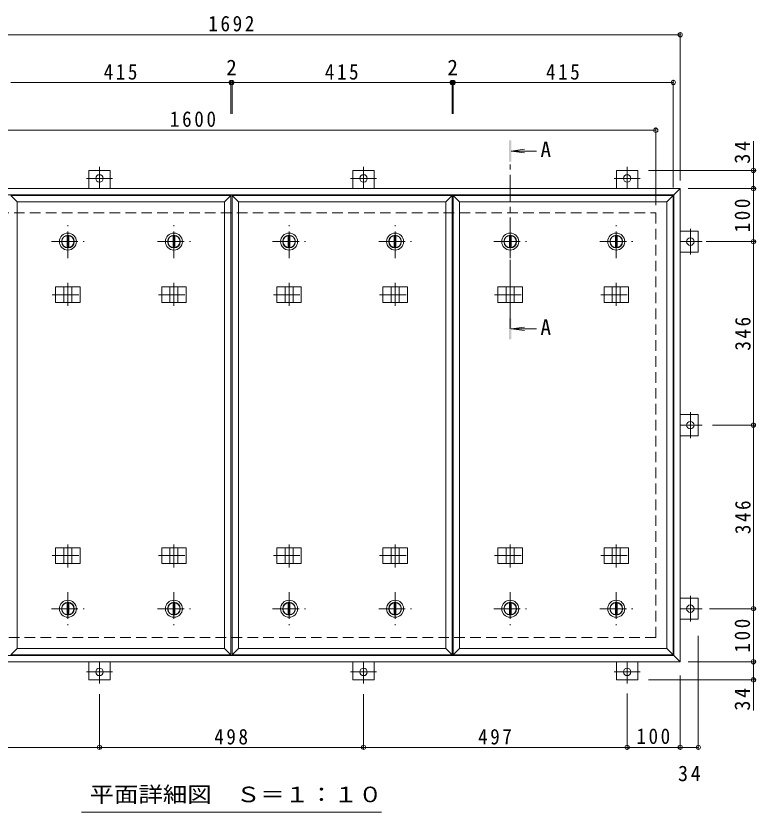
# Model space of a CAD drawing. Units: millimetres at full size, sheet at 1:10. Extents: x -2570 to 2371, y -1962 to 1232.
# Drawn here: x -1488 to -92, y -269 to 1232 of the extents above; entities that cross this region are included whole.
import ezdxf
from ezdxf.enums import TextEntityAlignment as Align

# ---------------------------------------------------------------- set-up
doc = ezdxf.new("R2010")
doc.units = ezdxf.units.MM
doc.header["$LTSCALE"] = 10
doc.header["$PDMODE"] = 32
doc.header["$PDSIZE"] = 8
doc.linetypes.add('CHAIN1', pattern=[8, 5, -1, 1, -1])
doc.linetypes.add('DASHED2', pattern=[3, 2, -1])
for name, color, linetype, lineweight in [('0-1_躯体', 2, 'DASHED2', 9), ('0-2_仕上', 4, 'Continuous', 9), ('0-3_建具', 4, 'Continuous', 9), ('0-5_寸法', 4, 'Continuous', 9), ('0-C', 2, 'Continuous', 9), ('0-E', 3, 'Continuous', 9), ('0-F', 7, 'Continuous', 9)]:
    doc.layers.add(name, color=color, linetype=linetype, lineweight=lineweight)
doc.styles.add('ＭＳ ゴシック', font='')
doc.styles.get('ＭＳ ゴシック').set_extended_font_data('MS Gothic')

msp = doc.modelspace()

# ---------------------------------------------------------------- linework, layer by layer
at = {"layer": '0-1_躯体'}
for p, q in [((-1881.46, 860.53), (-281.46, 860.53)), ((-281.46, 860.53), (-281.46, 60.53)), ((-281.46, 60.53), (-1881.46, 60.53))]:
    msp.add_line(p, q, dxfattribs=at)
at = {"layer": '0-2_仕上'}
for p, q in [((-1082.46, 893.53), (-1082.46, 27.53)), ((-1080.46, 893.53), (-1080.46, 27.53)), ((-665.46, 893.53), (-665.46, 27.53)), ((-663.46, 893.53), (-663.46, 27.53)), ((-248.46, 893.53), (-248.46, 27.53)), ((-1485.46, 881.53), (-1485.46, 39.53)), ((-1094.46, 881.53), (-1094.46, 39.53)), ((-1068.46, 881.53), (-1068.46, 39.53)), ((-677.46, 881.53), (-677.46, 39.53)), ((-651.46, 881.53), (-651.46, 39.53)), ((-260.46, 881.53), (-260.46, 39.53))]:
    msp.add_line(p, q, dxfattribs=at)
for points in [[(-1485.46, 881.53), (-1497.46, 893.53), (-1082.46, 893.53)], [(-1485.46, 881.53), (-1094.46, 881.53), (-1082.46, 893.53)], [(-1068.46, 881.53), (-1080.46, 893.53), (-665.46, 893.53)], [(-1068.46, 881.53), (-677.46, 881.53), (-665.46, 893.53)], [(-651.46, 881.53), (-663.46, 893.53), (-248.46, 893.53)], [(-651.46, 881.53), (-260.46, 881.53), (-248.46, 893.53)], [(-1485.46, 39.53), (-1497.46, 27.53), (-1082.46, 27.53)], [(-1485.46, 39.53), (-1094.46, 39.53), (-1082.46, 27.53)], [(-1068.46, 39.53), (-1080.46, 27.53), (-665.46, 27.53)], [(-1068.46, 39.53), (-677.46, 39.53), (-665.46, 27.53)], [(-651.46, 39.53), (-663.46, 27.53), (-248.46, 27.53)], [(-651.46, 39.53), (-260.46, 39.53), (-248.46, 27.53)]]:
    msp.add_lwpolyline(points, dxfattribs=at)
at = {"layer": '0-3_建具', "color": 2}
for p, q in [((-1927.46, 906.53), (-235.46, 906.53)), ((-247.46, 894.53), (-235.46, 906.53)), ((-235.46, 906.53), (-235.46, 14.53)), ((-1915.46, 894.53), (-247.46, 894.53)), ((-247.46, 26.53), (-247.46, 894.53)), ((-247.46, 26.53), (-1915.46, 26.53)), ((-247.46, 26.53), (-235.46, 14.53)), ((-235.46, 14.53), (-1927.46, 14.53))]:
    msp.add_line(p, q, dxfattribs=at)
at = {"layer": '0-3_建具'}
for p, q in [((-1413.04, 721.53), (-1413.04, 691.53)), ((-1413.04, 721.53), (-1366.87, 721.53)), ((-1397.46, 721.53), (-1397.46, 691.53)), ((-1382.46, 721.53), (-1382.46, 691.53)), ((-1366.87, 721.53), (-1366.87, 691.53)), ((-1213.04, 721.53), (-1213.04, 691.53)), ((-1213.04, 721.53), (-1166.87, 721.53)), ((-1197.46, 721.53), (-1197.46, 691.53)), ((-1182.46, 721.53), (-1182.46, 691.53)), ((-1166.87, 721.53), (-1166.87, 691.53)), ((-996.04, 721.53), (-996.04, 691.53)), ((-996.04, 721.53), (-949.87, 721.53)), ((-980.46, 721.53), (-980.46, 691.53)), ((-965.46, 721.53), (-965.46, 691.53)), ((-949.87, 721.53), (-949.87, 691.53)), ((-796.04, 721.53), (-796.04, 691.53)), ((-796.04, 721.53), (-749.87, 721.53)), ((-780.46, 721.53), (-780.46, 691.53)), ((-765.46, 721.53), (-765.46, 691.53)), ((-749.87, 721.53), (-749.87, 691.53)), ((-579.04, 721.53), (-579.04, 691.53)), ((-579.04, 721.53), (-532.87, 721.53)), ((-563.46, 721.53), (-563.46, 691.53)), ((-548.46, 721.53), (-548.46, 691.53)), ((-532.87, 721.53), (-532.87, 691.53)), ((-379.04, 721.53), (-379.04, 691.53)), ((-379.04, 721.53), (-332.87, 721.53)), ((-363.46, 721.53), (-363.46, 691.53)), ((-348.46, 721.53), (-348.46, 691.53)), ((-332.87, 721.53), (-332.87, 691.53)), ((-1413.04, 691.53), (-1366.87, 691.53)), ((-1213.04, 691.53), (-1166.87, 691.53)), ((-996.04, 691.53), (-949.87, 691.53)), ((-796.04, 691.53), (-749.87, 691.53)), ((-579.04, 691.53), (-532.87, 691.53)), ((-379.04, 691.53), (-332.87, 691.53)), ((-1413.04, 199.53), (-1413.04, 229.53)), ((-1413.04, 229.53), (-1366.87, 229.53)), ((-1397.46, 199.53), (-1397.46, 229.53)), ((-1382.46, 199.53), (-1382.46, 229.53)), ((-1366.87, 199.53), (-1366.87, 229.53)), ((-1213.04, 199.53), (-1213.04, 229.53)), ((-1213.04, 229.53), (-1166.87, 229.53)), ((-1197.46, 199.53), (-1197.46, 229.53)), ((-1182.46, 199.53), (-1182.46, 229.53)), ((-1166.87, 199.53), (-1166.87, 229.53)), ((-996.04, 199.53), (-996.04, 229.53)), ((-996.04, 229.53), (-949.87, 229.53)), ((-980.46, 199.53), (-980.46, 229.53)), ((-965.46, 199.53), (-965.46, 229.53)), ((-949.87, 199.53), (-949.87, 229.53)), ((-796.04, 199.53), (-796.04, 229.53)), ((-796.04, 229.53), (-749.87, 229.53)), ((-780.46, 199.53), (-780.46, 229.53)), ((-765.46, 199.53), (-765.46, 229.53)), ((-749.87, 199.53), (-749.87, 229.53)), ((-579.04, 199.53), (-579.04, 229.53)), ((-579.04, 229.53), (-532.87, 229.53)), ((-563.46, 199.53), (-563.46, 229.53)), ((-548.46, 199.53), (-548.46, 229.53)), ((-532.87, 199.53), (-532.87, 229.53)), ((-379.04, 199.53), (-379.04, 229.53)), ((-379.04, 229.53), (-332.87, 229.53)), ((-363.46, 199.53), (-363.46, 229.53)), ((-348.46, 199.53), (-348.46, 229.53)), ((-332.87, 199.53), (-332.87, 229.53)), ((-1413.04, 199.53), (-1366.87, 199.53)), ((-1213.04, 199.53), (-1166.87, 199.53)), ((-996.04, 199.53), (-949.87, 199.53)), ((-796.04, 199.53), (-749.87, 199.53)), ((-579.04, 199.53), (-532.87, 199.53)), ((-379.04, 199.53), (-332.87, 199.53))]:
    msp.add_line(p, q, dxfattribs=at)
at = {"layer": '0-3_建具', "linetype": 'CHAIN1'}
for p, q in [((-1389.96, 728.65), (-1389.96, 685.41)), ((-1189.96, 728.65), (-1189.96, 685.41)), ((-972.96, 728.65), (-972.96, 685.41)), ((-772.96, 728.65), (-772.96, 685.41)), ((-555.96, 728.65), (-555.96, 685.41)), ((-355.96, 728.65), (-355.96, 685.41)), ((-1419.37, 706.53), (-1360.55, 706.53)), ((-1219.37, 706.53), (-1160.55, 706.53)), ((-1002.37, 706.53), (-943.55, 706.53)), ((-802.37, 706.53), (-743.55, 706.53)), ((-585.37, 706.53), (-526.55, 706.53)), ((-385.37, 706.53), (-326.55, 706.53)), ((-1389.96, 192.41), (-1389.96, 235.65)), ((-1189.96, 192.41), (-1189.96, 235.65)), ((-972.96, 192.41), (-972.96, 235.65)), ((-772.96, 192.41), (-772.96, 235.65)), ((-555.96, 192.41), (-555.96, 235.65)), ((-355.96, 192.41), (-355.96, 235.65)), ((-1419.37, 214.53), (-1360.55, 214.53)), ((-1219.37, 214.53), (-1160.55, 214.53)), ((-1002.37, 214.53), (-943.55, 214.53)), ((-802.37, 214.53), (-743.55, 214.53)), ((-585.37, 214.53), (-526.55, 214.53)), ((-385.37, 214.53), (-326.55, 214.53))]:
    msp.add_line(p, q, dxfattribs=at)
at = {"layer": '0-5_寸法'}
for p, q in [((-553.96, 977.35), (-529.17, 980.61)), ((-553.96, 977.35), (-529.17, 974.09)), ((-553.96, 977.35), (-506.49, 977.35)), ((-553.96, 642.22), (-529.17, 645.49)), ((-553.96, 642.22), (-529.17, 638.96)), ((-553.96, 642.22), (-506.49, 642.22))]:
    msp.add_line(p, q, dxfattribs=at)
at = {"layer": '0-5_寸法', "linetype": 'CHAIN1'}
msp.add_line((-555.96, 642.22), (-555.96, 957.35), dxfattribs=at)
at = {"layer": '0-5_寸法', "color": 7}
msp.add_line((-1363.98, -268.88), (-798.93, -268.88), dxfattribs=at)
at = {"layer": '0-5_寸法'}
for points in [[(-553.96, 997.35), (-557.96, 997.35), (-553.96, 957.35), (-557.96, 957.35)], [(-553.96, 622.22), (-557.96, 622.22), (-553.96, 662.22), (-557.96, 662.22)]]:
    msp.add_solid(points, dxfattribs=at)
at = {"layer": '0-C', "linetype": 'CHAIN1'}
for p, q in [((-1389.96, 775.53), (-1389.96, 837.53)), ((-1189.96, 775.53), (-1189.96, 837.53)), ((-972.96, 775.53), (-972.96, 837.53)), ((-772.96, 775.53), (-772.96, 837.53)), ((-555.96, 775.53), (-555.96, 837.53)), ((-355.96, 775.53), (-355.96, 837.53)), ((-1420.96, 806.53), (-1358.96, 806.53)), ((-1220.96, 806.53), (-1158.96, 806.53)), ((-1003.96, 806.53), (-941.96, 806.53)), ((-803.96, 806.53), (-741.96, 806.53)), ((-586.96, 806.53), (-524.96, 806.53)), ((-386.96, 806.53), (-324.96, 806.53)), ((-1389.96, 145.53), (-1389.96, 83.53)), ((-1189.96, 145.53), (-1189.96, 83.53)), ((-972.96, 145.53), (-972.96, 83.53)), ((-772.96, 145.53), (-772.96, 83.53)), ((-555.96, 145.53), (-555.96, 83.53)), ((-355.96, 145.53), (-355.96, 83.53)), ((-1420.96, 114.53), (-1358.96, 114.53)), ((-1220.96, 114.53), (-1158.96, 114.53)), ((-1003.96, 114.53), (-941.96, 114.53)), ((-803.96, 114.53), (-741.96, 114.53)), ((-586.96, 114.53), (-524.96, 114.53)), ((-386.96, 114.53), (-324.96, 114.53))]:
    msp.add_line(p, q, dxfattribs=at)
at = {"layer": '0-C'}
for p, q in [((-1391.46, 817.93), (-1391.46, 795.13)), ((-1388.46, 817.93), (-1388.46, 795.13)), ((-1191.46, 817.93), (-1191.46, 795.13)), ((-1188.46, 817.93), (-1188.46, 795.13)), ((-974.46, 817.93), (-974.46, 795.13)), ((-971.46, 817.93), (-971.46, 795.13)), ((-774.46, 817.93), (-774.46, 795.13)), ((-771.46, 817.93), (-771.46, 795.13)), ((-557.46, 817.93), (-557.46, 795.13)), ((-554.46, 817.93), (-554.46, 795.13)), ((-357.46, 817.93), (-357.46, 795.13)), ((-354.46, 817.93), (-354.46, 795.13)), ((-1391.46, 103.13), (-1391.46, 125.93)), ((-1388.46, 103.13), (-1388.46, 125.93)), ((-1191.46, 103.13), (-1191.46, 125.93)), ((-1188.46, 103.13), (-1188.46, 125.93)), ((-974.46, 103.13), (-974.46, 125.93)), ((-971.46, 103.13), (-971.46, 125.93)), ((-774.46, 103.13), (-774.46, 125.93)), ((-771.46, 103.13), (-771.46, 125.93)), ((-557.46, 103.13), (-557.46, 125.93)), ((-554.46, 103.13), (-554.46, 125.93)), ((-357.46, 103.13), (-357.46, 125.93)), ((-354.46, 103.13), (-354.46, 125.93))]:
    msp.add_line(p, q, dxfattribs=at)
for centre, radius in [((-1389.96, 806.53), 16), ((-1389.96, 806.53), 12), ((-1389.96, 806.53), 11.5), ((-1189.96, 806.53), 16), ((-1189.96, 806.53), 12), ((-1189.96, 806.53), 11.5), ((-972.96, 806.53), 16), ((-972.96, 806.53), 12), ((-972.96, 806.53), 11.5), ((-772.96, 806.53), 16), ((-772.96, 806.53), 12), ((-772.96, 806.53), 11.5), ((-555.96, 806.53), 16), ((-555.96, 806.53), 12), ((-555.96, 806.53), 11.5), ((-355.96, 806.53), 16), ((-355.96, 806.53), 12), ((-355.96, 806.53), 11.5), ((-1389.96, 114.53), 16), ((-1389.96, 114.53), 12), ((-1389.96, 114.53), 11.5), ((-1189.96, 114.53), 16), ((-1189.96, 114.53), 12), ((-1189.96, 114.53), 11.5), ((-972.96, 114.53), 16), ((-972.96, 114.53), 12), ((-972.96, 114.53), 11.5), ((-772.96, 114.53), 16), ((-772.96, 114.53), 12), ((-772.96, 114.53), 11.5), ((-555.96, 114.53), 16), ((-555.96, 114.53), 12), ((-555.96, 114.53), 11.5), ((-355.96, 114.53), 16), ((-355.96, 114.53), 12), ((-355.96, 114.53), 11.5)]:
    msp.add_circle(centre, radius, dxfattribs=at)
at = {"layer": '0-E', "linetype": 'CHAIN1'}
for p, q in [((-1330.46, 947.71), (-1330.46, 906.53)), ((-832.46, 947.71), (-832.46, 906.53)), ((-335.46, 947.71), (-335.46, 906.53)), ((-1306.08, 925.73), (-1354.83, 925.73)), ((-808.08, 925.73), (-856.83, 925.73)), ((-311.08, 925.73), (-359.83, 925.73)), ((-216.26, 782.16), (-216.26, 830.91)), ((-194.28, 806.53), (-235.46, 806.53)), ((-216.26, 436.16), (-216.26, 484.91)), ((-194.28, 460.53), (-235.46, 460.53)), ((-216.26, 90.15), (-216.26, 138.91)), ((-194.28, 114.53), (-235.46, 114.53)), ((-1330.46, -26.64), (-1330.46, 14.53)), ((-832.46, -26.64), (-832.46, 14.53)), ((-335.46, -26.64), (-335.46, 14.53)), ((-1354.83, -4.67), (-1306.08, -4.67)), ((-856.83, -4.67), (-808.08, -4.67)), ((-359.83, -4.67), (-311.08, -4.67))]:
    msp.add_line(p, q, dxfattribs=at)
at = {"layer": '0-E'}
for p, q in [((-1350.46, 940.73), (-1310.46, 940.73)), ((-1350.46, 940.73), (-1350.46, 906.53)), ((-1310.46, 940.73), (-1310.46, 906.53)), ((-852.46, 940.73), (-812.46, 940.73)), ((-852.46, 940.73), (-852.46, 906.53)), ((-812.46, 940.73), (-812.46, 906.53)), ((-355.46, 940.73), (-315.46, 940.73)), ((-355.46, 940.73), (-355.46, 906.53)), ((-315.46, 940.73), (-315.46, 906.53)), ((-201.26, 826.53), (-235.46, 826.53)), ((-201.26, 826.53), (-201.26, 786.53)), ((-201.26, 786.53), (-235.46, 786.53)), ((-201.26, 480.53), (-235.46, 480.53)), ((-201.26, 480.53), (-201.26, 440.53)), ((-201.26, 440.53), (-235.46, 440.53)), ((-201.26, 134.53), (-235.46, 134.53)), ((-201.26, 134.53), (-201.26, 94.53)), ((-201.26, 94.53), (-235.46, 94.53)), ((-1350.46, -19.67), (-1350.46, 14.53)), ((-1310.46, -19.67), (-1310.46, 14.53)), ((-852.46, -19.67), (-852.46, 14.53)), ((-812.46, -19.67), (-812.46, 14.53)), ((-355.46, -19.67), (-355.46, 14.53)), ((-315.46, -19.67), (-315.46, 14.53)), ((-1310.46, -19.67), (-1350.46, -19.67)), ((-812.46, -19.67), (-852.46, -19.67)), ((-315.46, -19.67), (-355.46, -19.67))]:
    msp.add_line(p, q, dxfattribs=at)
for centre in [(-1330.46, 925.73), (-832.46, 925.73), (-335.46, 925.73), (-216.26, 806.53), (-216.26, 460.53), (-216.26, 114.53), (-1330.46, -4.67), (-832.46, -4.67), (-335.46, -4.67)]:
    msp.add_circle(centre, 7, dxfattribs=at)
at = {"layer": '0-F'}
for p, q in [((-235.46, 921.53), (-235.46, 1201.53)), ((-1927.46, 1196.53), (-235.46, 1196.53)), ((-248.46, 908.53), (-248.46, 1111.53)), ((-1497.46, 1106.53), (-1082.46, 1106.53)), ((-1082.46, 1109.53), (-1082.46, 1047.68)), ((-1082.46, 1106.53), (-1080.46, 1106.53)), ((-1080.46, 1109.53), (-1080.46, 1047.68)), ((-1080.46, 1106.53), (-665.46, 1106.53)), ((-665.46, 1109.53), (-665.46, 1047.68)), ((-665.46, 1106.53), (-663.46, 1106.53)), ((-663.46, 1109.53), (-663.46, 1047.68)), ((-663.46, 1106.53), (-248.46, 1106.53)), ((-281.46, 875.53), (-281.46, 1021.53)), ((-1881.46, 1016.53), (-281.46, 1016.53)), ((-97.37, 940.73), (-97.37, 995.91)), ((-92.37, 940.73), (-295.46, 940.73)), ((-97.37, 906.53), (-97.37, 940.73)), ((-220.46, 906.53), (-92.37, 906.53)), ((-97.37, 806.53), (-97.37, 906.53)), ((-186.53, 806.53), (-92.37, 806.53)), ((-97.37, 460.53), (-97.37, 806.53)), ((-94.37, 460.53), (-174.28, 460.53)), ((-97.37, 114.53), (-97.37, 460.53)), ((-179.94, 114.53), (-92.37, 114.53)), ((-97.37, 14.53), (-97.37, 114.53)), ((-201.26, -151.83), (-201.26, 63.32)), ((-220.46, 14.53), (-92.37, 14.53)), ((-97.37, 14.53), (-97.37, -19.67)), ((-235.46, -11.68), (-235.45, -151.83)), ((-92.37, -19.67), (-295.46, -19.67)), ((-97.37, -19.67), (-97.37, -77.62)), ((-1330.46, -149.83), (-1330.46, -46.64)), ((-832.46, -149.83), (-832.46, -46.64)), ((-335.46, -45.61), (-335.45, -151.83)), ((-1827.46, -146.83), (-1330.46, -146.83)), ((-1330.46, -146.83), (-832.46, -146.83)), ((-832.46, -146.83), (-335.45, -146.83)), ((-335.45, -146.83), (-235.45, -146.83)), ((-235.45, -146.83), (-201.26, -146.83))]:
    msp.add_line(p, q, dxfattribs=at)
for p in [(-235.46, 1196.53), (-1082.46, 1106.53), (-1080.46, 1106.53), (-665.46, 1106.53), (-663.46, 1106.53), (-248.46, 1106.53), (-281.46, 1016.53), (-97.37, 940.73), (-97.37, 906.53), (-97.37, 806.53), (-97.37, 460.53), (-97.37, 114.53), (-97.37, 14.53), (-97.37, -19.67), (-1330.46, -146.83), (-832.46, -146.83), (-335.45, -146.83), (-235.45, -146.83), (-201.26, -146.83)]:
    msp.add_point(p, dxfattribs=at)

# ---------------------------------------------------------------- texts
at = {"layer": '0-5_寸法', "color": 2, "style": 'ＭＳ ゴシック'}
for p in [(-498.93, 956.95), (-498.93, 621.83)]:
    msp.add_text('A', height=29.33, dxfattribs=at).set_placement(p, align=Align.BOTTOM_LEFT)
at = {"layer": '0-5_寸法', "color": 2, "style": 'ＭＳ ゴシック', "width": 1.15}
msp.add_text('平面詳細図\u3000Ｓ＝１：１０', height=29.33, dxfattribs=at).set_placement((-1348.96, -259.08), align=Align.BOTTOM_LEFT)
at = {"layer": '0-F', "color": 2, "style": 'ＭＳ ゴシック'}
for p in [(-1091.46, 1111.53), (-674.46, 1111.53)]:
    msp.add_text('2', height=29.33, dxfattribs=at).set_placement(p, align=Align.BOTTOM_LEFT)
at = {"layer": '0-F', "color": 2, "char_height": 29.33, "attachment_point": 7, "style": 'ＭＳ ゴシック'}
for s, insert in [('\\T1.28;\\W0.9;1692', (-1125.21, 1202.53)), ('\\T1.27;\\W0.9;415', (-1322.46, 1111.53)), ('\\T1.27;\\W0.9;415', (-905.46, 1111.53)), ('\\T1.27;\\W0.9;415', (-488.46, 1111.53)), ('\\T1.28;\\W0.9;1600', (-1197.61, 1022.53)), ('\\T1.27;\\W0.9;498', (-1113.96, -141.83)), ('\\T1.27;\\W0.9;497', (-616.46, -141.83)), ('\\T1.27;\\W0.9;100', (-317.95, -140.83)), ('\\T1.27;\\W0.95;34', (-239.61, -211.06))]:
    msp.add_mtext(s, dxfattribs=dict(at, insert=insert))
at = {"layer": '0-F', "color": 2, "char_height": 29.33, "attachment_point": 7, "rotation": 90, "style": 'ＭＳ ゴシック'}
for s, insert in [('\\T1.27;\\W0.95;34', (-103.37, 953.41)), ('\\T1.27;\\W0.9;100', (-103.37, 824.03)), ('\\T1.27;\\W0.9;346', (-102.37, 601.03)), ('\\T1.27;\\W0.9;346', (-102.37, 255.03)), ('\\T1.27;\\W0.9;100', (-103.37, 32.03)), ('\\T1.27;\\W0.95;34', (-103.37, -77.62))]:
    msp.add_mtext(s, dxfattribs=dict(at, insert=insert))

doc.saveas('drawing.dxf')
